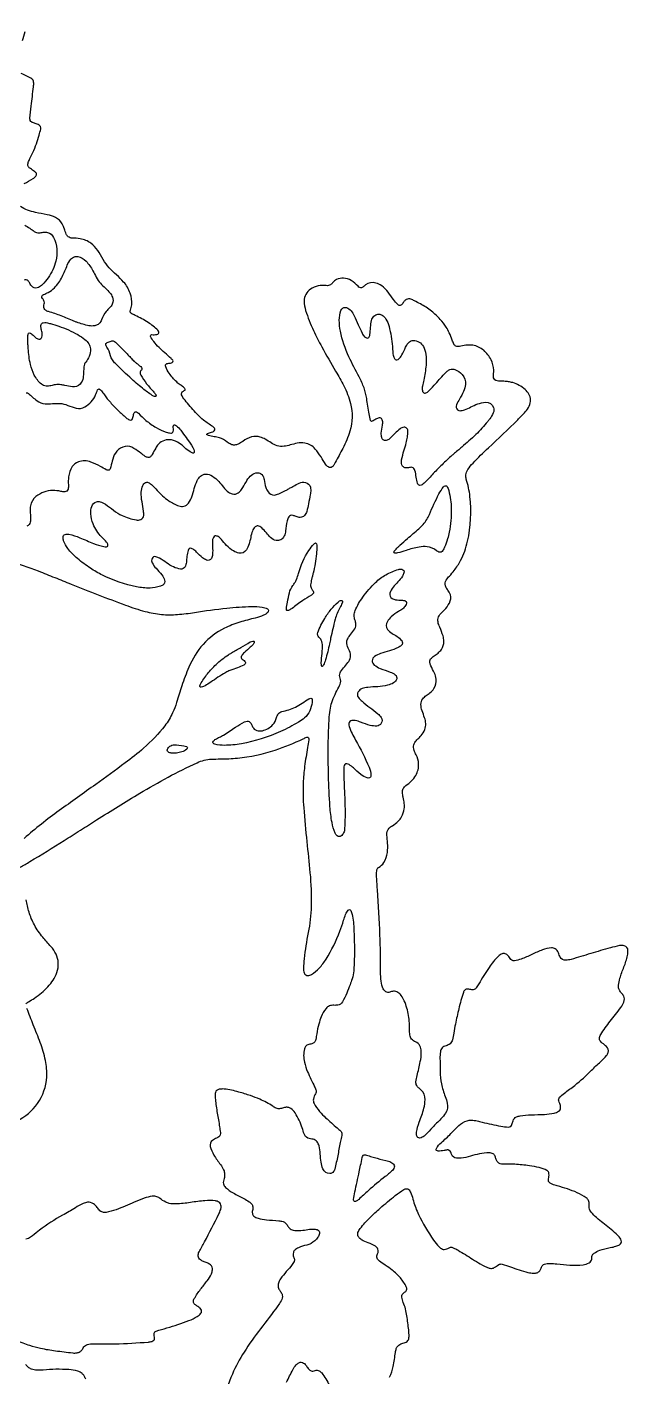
# Model space of a CAD drawing. Extents: x 5.6 to 18.4, y 2.5 to 21.5.
# Drawn here: x 13.13 to 18.42, y 9.19 to 21.09 of the extents above; entities that cross this region are included whole.
import ezdxf

# ---------------------------------------------------------------- set-up
doc = ezdxf.new("R2010")
doc.units = 0
doc.layers.add('SignTorch_HUMMINGBIRD_WELCO', color=18, linetype='CONTINUOUS')

msp = doc.modelspace()

# ---------------------------------------------------------------- linework, layer by layer
at = {"layer": 'SignTorch_HUMMINGBIRD_WELCO'}
for points in [[(13.094, 20.969, 0.000156), (13.116, 21.049, 0.13387)], [(13.107, 19.709, 0.034497), (13.187, 19.753, 0.06741), (13.212, 19.775, 0.281782), (13.216, 19.797, 0.159686), (13.2, 19.816, -0.01566), (13.163, 19.842, -0.082372), (13.146, 19.858, -0.197739), (13.141, 19.88, -0.065993), (13.151, 19.912, -0.004105), (13.184, 19.982, 0.022245), (13.217, 20.061, 0.023876), (13.241, 20.137, 0.007055), (13.254, 20.19, 0.176835), (13.252, 20.212, 0.141713), (13.24, 20.224, 0.061042), (13.205, 20.24, -0.02108), (13.178, 20.249, -0.246419), (13.16, 20.271, -0.076632), (13.159, 20.287, -0.01131), (13.17, 20.393, 0.001569), (13.191, 20.562, 0.045098), (13.192, 20.604, 0.233644), (13.176, 20.631, 0.044615), (13.133, 20.656, -0.003305), (13.083, 20.678, -0.157675)], [(16.325, 9.192, 0.060242), (16.356, 9.286, 0.019566), (16.376, 9.41, -0.050984), (16.384, 9.444, -0.194969), (16.415, 9.48, -0.07725), (16.452, 9.493, 0.196797), (16.485, 9.513, 0.156273), (16.496, 9.549, 0.031701), (16.493, 9.607, 0.003743), (16.477, 9.732, 0.06396), (16.445, 9.85, -0.055789), (16.432, 9.895, -0.227858), (16.441, 9.926, -0.080137), (16.462, 9.943, 0.252985), (16.476, 9.966, 0.127034), (16.472, 9.986, 0.062482), (16.42, 10.066, 0.058219), (16.346, 10.135, 0.017031), (16.287, 10.177, -0.018755), (16.235, 10.213, -0.154716), (16.216, 10.239, -0.196057), (16.219, 10.279, 0.197629), (16.222, 10.319, 0.180874), (16.2, 10.346, 0.042388), (16.153, 10.369, -0.008158), (16.091, 10.394, -0.083138), (16.064, 10.412, -0.130545), (16.046, 10.439, -0.164402), (16.046, 10.465, -0.085141), (16.067, 10.502, -0.028559), (16.151, 10.596, -0.016225), (16.241, 10.68, -0.011502), (16.375, 10.792, -0.030211), (16.451, 10.845, -0.115462), (16.474, 10.852, -0.271153), (16.497, 10.841, -0.064604), (16.514, 10.808, -0.018314), (16.535, 10.744, 0.044809), (16.579, 10.626, 0.036638), (16.711, 10.399, 0.051365), (16.76, 10.34, 0.074093), (16.789, 10.32, 0.147959), (16.806, 10.317, 0.114506), (16.848, 10.332, -0.199435), (16.872, 10.336, -0.06022), (16.885, 10.332, -0.017165), (16.928, 10.309, -0.012585), (17.055, 10.231, 0.012647), (17.123, 10.189, 0.043935), (17.2, 10.153, 0.131238), (17.229, 10.151, 0.101158), (17.246, 10.157, 0.002164), (17.285, 10.183, -0.226482), (17.316, 10.187, -0.008713), (17.389, 10.163, 0.019382), (17.542, 10.115, 0.060207), (17.594, 10.108, 0.081137), (17.623, 10.112, 0.167868), (17.647, 10.129, 0.059938), (17.659, 10.153, -0.081236), (17.673, 10.177, -0.160362), (17.689, 10.187, -0.063018), (17.737, 10.193, -0.02871), (17.798, 10.189, 0.013646), (17.911, 10.178, 0.046927), (18.027, 10.182, 0.097683), (18.08, 10.199, 0.098822), (18.097, 10.214, 0.132127), (18.104, 10.229, 0.039911), (18.105, 10.246, -0.098604), (18.108, 10.263, -0.147713), (18.124, 10.283, -0.066433), (18.174, 10.309, -0.044904), (18.267, 10.333, 0.028496), (18.317, 10.345, 0.062005), (18.349, 10.358, 0.341038), (18.364, 10.396, 0.095192), (18.354, 10.417, 0.043974), (18.32, 10.454, 0.023652), (18.26, 10.505, -0.018551), (18.147, 10.597, -0.02958), (18.099, 10.645, -0.158489), (18.082, 10.683, -0.038571), (18.082, 10.715, 0.115797), (18.076, 10.747, 0.140675), (18.056, 10.772, 0.048453), (17.975, 10.817, 0.04161), (17.801, 10.876, -0.036862), (17.757, 10.891, -0.07288), (17.732, 10.906, -0.223952), (17.722, 10.927, -0.077939), (17.725, 10.95, 0.158651), (17.725, 10.994, 0.19367), (17.71, 11.012, 0.05907), (17.641, 11.038, 0.028236), (17.556, 11.054, 0.018862), (17.426, 11.067, 0.020895), (17.322, 11.068, -0.086991), (17.297, 11.072, -0.150841), (17.275, 11.088, -0.080478), (17.263, 11.11, 0.008842), (17.253, 11.138, 0.167604), (17.235, 11.159, 0.137221), (17.201, 11.168, 0.054547), (17.115, 11.159, 0.014295), (17.036, 11.138, -0.041001), (16.956, 11.122, -0.04488), (16.913, 11.121, -0.281308), (16.873, 11.15, -0.001629), (16.863, 11.173, 0.145366), (16.849, 11.189, 0.031219), (16.842, 11.193, 0.07322), (16.839, 11.194, 0.101281), (16.832, 11.194, -0.015984), (16.804, 11.188, -0.042474), (16.752, 11.184, -0.162685), (16.739, 11.188, -0.284227), (16.735, 11.199, -0.116254), (16.746, 11.222, -0.056296), (16.79, 11.268, 0.029399), (16.875, 11.349, -0.011126), (16.933, 11.408, -0.117935), (17.006, 11.451, -0.080689), (17.044, 11.456, -0.060512), (17.095, 11.449, 0.010914), (17.139, 11.438, 0.002923), (17.304, 11.403, 0.048158), (17.371, 11.395, 0.155641), (17.391, 11.401, 0.194103), (17.401, 11.417, -0.034249), (17.411, 11.451, -0.099369), (17.423, 11.471, -0.104104), (17.441, 11.485, -0.069746), (17.474, 11.494, -0.025266), (17.57, 11.503, -0.003521), (17.688, 11.507, 0.047251), (17.772, 11.518, 0.079377), (17.812, 11.534, 0.248605), (17.83, 11.563, 0.128134), (17.822, 11.604, -0.038553), (17.814, 11.625, -0.267389), (17.821, 11.658, -0.045725), (17.863, 11.694, -0.006306), (17.909, 11.728, 0.015128), (17.954, 11.762, 0.031371), (18.103, 11.896, -0.018395), (18.181, 11.971, 0.040898), (18.234, 12.025, 0.097626), (18.248, 12.053, 0.283121), (18.235, 12.104, 0.035197), (18.197, 12.136, -0.045364), (18.18, 12.151, -0.232078), (18.171, 12.177, -0.104771), (18.183, 12.21, -0.025647), (18.266, 12.328, 0.000876), (18.36, 12.448, 0.075826), (18.387, 12.497, 0.102737), (18.391, 12.524, 0.112564), (18.385, 12.548, 0.046984), (18.366, 12.575, -0.048472), (18.348, 12.602, -0.15568), (18.34, 12.645, -0.038485), (18.352, 12.706, -0.028409), (18.387, 12.806, 0.044832), (18.419, 12.907, 0.05939), (18.423, 12.951, 0.332116), (18.39, 12.993, 0.119485), (18.348, 12.994, 0.012896), (18.268, 12.974, 0.009006), (18.095, 12.924, -0.006591), (17.923, 12.873, -0.048663), (17.876, 12.865, -0.293467), (17.827, 12.891, -0.061609), (17.81, 12.932, 0.200928), (17.783, 12.966, 0.151532), (17.749, 12.974, 0.064189), (17.67, 12.956, 0.031624), (17.576, 12.916, -0.031681), (17.482, 12.875, -0.052002), (17.424, 12.861, -0.144615), (17.402, 12.865, -0.171889), (17.386, 12.881, 0.121883), (17.358, 12.915, 0.078844), (17.343, 12.923, 0.175921), (17.315, 12.922, 0.102065), (17.282, 12.9, 0.046677), (17.2, 12.802, 0.023815), (17.11, 12.657, -0.025389), (17.088, 12.621, -0.167844), (17.069, 12.607, -0.106537), (17.049, 12.605, -0.009514), (17.014, 12.611, 0.24638), (16.987, 12.602, 0.114221), (16.974, 12.581, 0.018893), (16.934, 12.438, 0.009243), (16.904, 12.303, 0.016039), (16.89, 12.224, -0.030827), (16.878, 12.164, -0.141809), (16.857, 12.13, -0.139965), (16.822, 12.112, 0.158158), (16.787, 12.092, 0.160329), (16.772, 12.059, 0.030934), (16.768, 12.001, 0.002125), (16.77, 11.885, 0.044651), (16.781, 11.776, 0.047797), (16.814, 11.665, -0.042796), (16.832, 11.606, -0.197039), (16.817, 11.519, -0.050286), (16.776, 11.467, -0.008137), (16.739, 11.429, 0.013395), (16.702, 11.392, -0.005303), (16.643, 11.329, -0.073805), (16.612, 11.305, -0.114031), (16.59, 11.298, -0.350702), (16.564, 11.317, -0.113548), (16.562, 11.35, -0.039072), (16.585, 11.439, -0.010835), (16.608, 11.5, 0.034214), (16.627, 11.562, 0.051639), (16.637, 11.636, 0.217384), (16.6, 11.724, 0.024293), (16.58, 11.741, -0.113296), (16.563, 11.761, -0.148694), (16.557, 11.795, -0.029919), (16.567, 11.849, 0.009082), (16.595, 11.972, 0.043316), (16.604, 12.052, 0.093424), (16.597, 12.099, 0.171022), (16.564, 12.14, 0.032489), (16.544, 12.15, -0.080696), (16.525, 12.163, -0.153612), (16.506, 12.195, -0.049767), (16.501, 12.242, 0.001873), (16.499, 12.312, 0.036528), (16.492, 12.378, 0.058962), (16.454, 12.508, 0.053229), (16.427, 12.554, 0.089495), (16.398, 12.582, 0.183348), (16.358, 12.592, 0.051616), (16.326, 12.584, -0.214514), (16.293, 12.587, -0.15941), (16.269, 12.612, -0.076412), (16.25, 12.681, -0.033651), (16.245, 12.762, 0.009715), (16.24, 13.088, 0.011799), (16.218, 13.485, -0.004392), (16.211, 13.584, -0.030319), (16.211, 13.653, -0.10501), (16.217, 13.673, -0.152739), (16.228, 13.684, 0.133866), (16.273, 13.726, 0.10232), (16.305, 13.816, 0.061446), (16.307, 13.897, -0.00465), (16.301, 13.968, -0.206731), (16.321, 14.03, -0.08212), (16.349, 14.051, 0.067686), (16.401, 14.091, 0.072583), (16.43, 14.129, 0.084213), (16.454, 14.199, 0.073793), (16.454, 14.246, 0.025898), (16.444, 14.301, -0.042868), (16.438, 14.346, -0.14771), (16.445, 14.378, -0.103756), (16.468, 14.404, 0.032859), (16.517, 14.445, 0.070187), (16.555, 14.494, 0.147599), (16.58, 14.598, 0.106784), (16.559, 14.675, -0.03227), (16.541, 14.714, -0.072626), (16.536, 14.74, -0.156342), (16.546, 14.783, -0.073008), (16.573, 14.815, 0.032889), (16.602, 14.845, 0.087971), (16.635, 14.899, 0.10547), (16.643, 14.951, 0.070179), (16.633, 15.002, -0.00259), (16.611, 15.063, -0.072363), (16.601, 15.119, -0.172419), (16.617, 15.169, -0.086197), (16.647, 15.197, 0.021851), (16.68, 15.221, 0.077095), (16.715, 15.26, 0.18378), (16.735, 15.343, 0.079856), (16.719, 15.396, -0.003616), (16.688, 15.461, -0.048726), (16.679, 15.487, -0.237204), (16.686, 15.52, -0.081726), (16.718, 15.547, 0.038072), (16.751, 15.572, 0.067769), (16.781, 15.605, 0.151083), (16.802, 15.676, 0.068892), (16.795, 15.723, 0.038818), (16.766, 15.8, -0.063109), (16.751, 15.846, -0.149745), (16.756, 15.89, -0.10476), (16.784, 15.93, 0.024394), (16.819, 15.965, 0.09278), (16.858, 16.031, 0.219579), (16.853, 16.102, 0.041728), (16.833, 16.133, -0.101078), (16.816, 16.165, -0.221227), (16.824, 16.216, -0.036712), (16.852, 16.251, 0.020636), (16.893, 16.3, 0.048729), (16.95, 16.388, 0.061733), (17.011, 16.557, 0.084508), (17.032, 16.952, 0.046154), (17, 17.104, -0.093188), (16.996, 17.142, -0.136369), (17.013, 17.19, -0.033907), (17.059, 17.246, -0.018213), (17.195, 17.381, 0.007685), (17.452, 17.627, 0.015653), (17.519, 17.697, 0.074483), (17.553, 17.749, 0.113351), (17.565, 17.804, 0.127218), (17.551, 17.853, 0.082606), (17.517, 17.895, 0.104606), (17.408, 17.955, 0.03683), (17.372, 17.963, 0.032422), (17.331, 17.967, -0.007411), (17.283, 17.969, -0.085598), (17.261, 17.974, -0.322506), (17.239, 18.009, 0.024555), (17.241, 18.065, 0.110431), (17.218, 18.156, 0.097459), (17.153, 18.24, 0.14409), (17.056, 18.284, 0.070318), (16.996, 18.284, 0.022342), (16.939, 18.274, -0.172738), (16.908, 18.277, -0.161705), (16.891, 18.294, -0.030305), (16.876, 18.33, 0.013458), (16.85, 18.394, 0.038973), (16.823, 18.445, 0.045186), (16.771, 18.513, 0.036911), (16.694, 18.586, 0.034844), (16.646, 18.62, 0.017511), (16.544, 18.676, 0.034428), (16.512, 18.69, 0.201795), (16.472, 18.687, 0.118211), (16.454, 18.672, -0.005034), (16.436, 18.648, -0.087341), (16.424, 18.637, -0.230117), (16.41, 18.635, -0.116891), (16.396, 18.644, -0.034458), (16.36, 18.687, 0.004928), (16.312, 18.752, 0.074235), (16.255, 18.808, 0.090135), (16.203, 18.833, 0.234196), (16.114, 18.816, 0.002614), (16.09, 18.797, -0.256575), (16.064, 18.793, -0.127284), (16.048, 18.804, 0.077293), (15.986, 18.855, 0.117477), (15.92, 18.876, 0.130406), (15.858, 18.864, 0.127306), (15.823, 18.835, -0.104544), (15.805, 18.818, -0.167086), (15.767, 18.81, 0.079946), (15.696, 18.808, 0.102524), (15.628, 18.779, 0.246784), (15.573, 18.674, 0.076348), (15.586, 18.591, 0.033555), (15.655, 18.414, 0.017573), (15.728, 18.27, 0.003901), (15.85, 18.056, -0.009236), (15.921, 17.928, -0.059571), (15.981, 17.772, -0.137441), (15.975, 17.528, -0.045615), (15.912, 17.375, -0.003207), (15.847, 17.252, -0.016857), (15.834, 17.229, -0.095296), (15.818, 17.212, -0.3163), (15.786, 17.212, -0.09796), (15.762, 17.236, -0.006303), (15.721, 17.3, 0.034763), (15.67, 17.37, 0.178789), (15.578, 17.423, 0.094172), (15.511, 17.421, 0.011153), (15.45, 17.406, -0.01634), (15.396, 17.394, -0.124777), (15.335, 17.398, -0.078539), (15.282, 17.424, 0.023815), (15.231, 17.456, 0.055599), (15.187, 17.476, 0.143151), (15.11, 17.477, 0.103839), (15.032, 17.437, -0.062661), (14.992, 17.413, -0.098545), (14.959, 17.405, -0.114673), (14.93, 17.41, -0.067199), (14.895, 17.432, 0.089676), (14.829, 17.469, 0.060563), (14.78, 17.479, -0.058202), (14.731, 17.489, -0.074142), (14.719, 17.495, -0.440572), (14.718, 17.503, -0.139455), (14.73, 17.511, -0.001754), (14.768, 17.523, 0.083344), (14.782, 17.53, 0.367941), (14.786, 17.549, 0.135435), (14.769, 17.568, -0.024431), (14.688, 17.624, -0.046347), (14.628, 17.679, -0.007225), (14.534, 17.787, -0.04676), (14.498, 17.839, -0.148004), (14.493, 17.859, -0.310631), (14.511, 17.881, 0.13679), (14.524, 17.89, 0.328219), (14.525, 17.897, 0.09053), (14.51, 17.915, 0.014343), (14.48, 17.937, -0.033736), (14.451, 17.961, -0.057361), (14.385, 18.038, -0.052747), (14.355, 18.095, -0.118584), (14.353, 18.111, -0.205132), (14.357, 18.119, -0.157812), (14.373, 18.125, 0.06294), (14.404, 18.13, 0.186157), (14.417, 18.14, 0.260134), (14.417, 18.152, 0.100294), (14.412, 18.158, -0.017088), (14.401, 18.168, 0.014822), (14.346, 18.218, -0.046406), (14.249, 18.317, -0.059956), (14.221, 18.361, -0.270858), (14.222, 18.373, -0.2735), (14.232, 18.378, 0.082404), (14.275, 18.38, 0.135914), (14.291, 18.389, 0.241391), (14.295, 18.399, 0.17091), (14.285, 18.418, 0.048735), (14.2, 18.485, 0.029408), (14.084, 18.548, -0.013652), (14.055, 18.563, -0.087371), (14.043, 18.573, -0.197457), (14.04, 18.58, -0.09113), (14.043, 18.593, 0.087738), (14.056, 18.642, 0.104741), (14.042, 18.743, 0.092983), (13.984, 18.842, 0.03671), (13.921, 18.904, -0.031713), (13.858, 18.966, -0.059448), (13.804, 19.041, 0.026747), (13.756, 19.12, 0.078611), (13.696, 19.183, 0.1261), (13.601, 19.223, 0.035584), (13.531, 19.229, -0.171868), (13.496, 19.241, -0.124672), (13.478, 19.265, -0.025323), (13.463, 19.309, 0.05924), (13.443, 19.355, 0.144061), (13.385, 19.41, 0.075354), (13.312, 19.435, -0.00557), (13.207, 19.455, -0.086155), (13.075, 19.507, 0.054402)], [(13.113, 19.344, -0.025032), (13.158, 19.316, 0.004935), (13.197, 19.288, 0.160112), (13.24, 19.276, 0.027091), (13.277, 19.28, -0.096019), (13.314, 19.278, -0.225818), (13.367, 19.235, -0.174987), (13.388, 19.027, -0.050545), (13.36, 18.95, -0.084295), (13.268, 18.818, -0.069284), (13.235, 18.794, -0.301514), (13.184, 18.798, -0.123484), (13.157, 18.832, 0.095879), (13.143, 18.852, 0.29727), (13.109, 18.858, 0.079306)], [(13.126, 17.866, -0.174295), (13.147, 17.859, -0.013695), (13.181, 17.828, 0.039968), (13.222, 17.796, 0.121822), (13.293, 17.769, 0.059015), (13.357, 17.77, -0.04719), (13.42, 17.772, -0.084467), (13.494, 17.755, 0.037437), (13.566, 17.731, 0.193002), (13.643, 17.741, 0.170357), (13.737, 17.848, -0.00064), (13.754, 17.891, -0.203882), (13.762, 17.899, -0.241293), (13.771, 17.898, -0.085599), (13.788, 17.883, -0.010284), (13.815, 17.847, 0.024767), (13.867, 17.782, 0.018809), (13.935, 17.71, 0.019455), (14.006, 17.646, 0.051479), (14.036, 17.626, 0.341315), (14.057, 17.629, 0.12363), (14.063, 17.64, -0.000216), (14.072, 17.674, -0.05638), (14.078, 17.69, -0.370255), (14.096, 17.697, -0.12271), (14.115, 17.685, 0.028274), (14.18, 17.623, 0.044036), (14.27, 17.559, 0.049554), (14.359, 17.519, 0.060819), (14.399, 17.511, 0.342876), (14.42, 17.524, 0.129691), (14.422, 17.547, -0.053806), (14.42, 17.57, -0.175516), (14.425, 17.582, -0.266131), (14.433, 17.584, -0.139589), (14.449, 17.576, -0.043555), (14.486, 17.535, -0.002848), (14.51, 17.502, 0.005328), (14.556, 17.441, -0.05233), (14.603, 17.365, -0.148131), (14.606, 17.344, -0.451928), (14.593, 17.335, -0.065393), (14.57, 17.345, -0.059537), (14.521, 17.383, 0.042393), (14.473, 17.422, 0.104196), (14.404, 17.45, 0.255084), (14.29, 17.413, 0.068737), (14.266, 17.378, -0.007011), (14.235, 17.322, -0.079213), (14.219, 17.302, -0.229454), (14.199, 17.296, -0.110845), (14.174, 17.305, -0.015179), (14.135, 17.334, 0.022065), (14.075, 17.376, 0.184317), (13.998, 17.393, 0.183023), (13.923, 17.35, 0.104138), (13.888, 17.282, 0.025378), (13.872, 17.212, -0.084481), (13.866, 17.195, -0.138132), (13.856, 17.185, -0.16721), (13.845, 17.183, -0.086946), (13.831, 17.188, -0.000894), (13.779, 17.216, 0.033012), (13.696, 17.255, 0.17746), (13.586, 17.257, 0.16532), (13.532, 17.215, 0.11626), (13.499, 17.124, 0.055513), (13.498, 17.054, -0.0936), (13.495, 17.016, -0.151817), (13.484, 16.999, -0.165261), (13.467, 16.993, -0.070734), (13.43, 16.997, 0.062974), (13.36, 17.005, 0.17151), (13.212, 16.951, 0.171939), (13.164, 16.87, 0.067815), (13.161, 16.824, -0.00578), (13.165, 16.758, -0.06511), (13.162, 16.725, -0.257559), (13.133, 16.691, -0.09074)], [(12.964, 16.387, -0.024266), (13.233, 16.296, -0.003355), (13.377, 16.238, 0.000683), (13.521, 16.18, 0.00786), (14, 15.995, 0.022211), (14.173, 15.939, 0.042157), (14.318, 15.913, 0.044541), (14.457, 15.912, 0.018868), (14.609, 15.93, -0.012725), (14.891, 15.968, -0.019613), (15.11, 15.982, -0.045771), (15.203, 15.976, -0.072162), (15.25, 15.962, -0.264085), (15.258, 15.95, -0.21803), (15.252, 15.931, -0.095705), (15.215, 15.905, -0.048936), (15.143, 15.881, 0.015342), (15.006, 15.844, 0.041193), (14.871, 15.791, 0.098292), (14.684, 15.649, 0.080565), (14.558, 15.448, 0.021731), (14.496, 15.284, 0.00394), (14.45, 15.137, -0.032672), (14.415, 15.045, -0.058353), (14.346, 14.932, -0.046679), (14.16, 14.734, -0.020924), (13.998, 14.604, -0.004567), (13.739, 14.415, 0.001635), (13.417, 14.184, 0.022023), (13.108, 13.939, 0.01032)], [(13.073, 13.685, 0.010886), (13.159, 13.735, 0.004594), (13.46, 13.92, 0.002622), (13.603, 14.011, -0.001546), (13.746, 14.102, -0.006055), (14.126, 14.337, -0.026575), (14.631, 14.606, -0.048267), (14.693, 14.628, -0.050521), (14.755, 14.637, -0.006838), (14.836, 14.639, 0.021779), (14.985, 14.647, 0.053083), (15.317, 14.717, 0.036052), (15.564, 14.817, -0.029305), (15.596, 14.83, -0.352368), (15.612, 14.825, -0.185193), (15.615, 14.808, -0.00036), (15.603, 14.739, 0.010198), (15.577, 14.574, 0.025947), (15.564, 14.427, 0.027651), (15.569, 14.209, 0.007653), (15.596, 13.911, -0.003338), (15.624, 13.637, -0.029035), (15.634, 13.342, -0.04417), (15.608, 13.109, 0.02469), (15.573, 12.877, 0.010567), (15.567, 12.795, 0.102444), (15.573, 12.754, 0.150559), (15.587, 12.736, 0.172612), (15.606, 12.73, 0.121991), (15.638, 12.74, 0.071695), (15.705, 12.795, 0.045705), (15.766, 12.876, 0.045702), (15.888, 13.121, 0.02436), (15.92, 13.217, -0.027847), (15.938, 13.269, -0.066535), (15.96, 13.307, -0.257581), (15.971, 13.312, -0.281935), (15.984, 13.303, -0.058223), (16.002, 13.235, -0.024479), (16.009, 13.167, -0.008888), (16.015, 12.977, -0.022174), (16.009, 12.773, -0.061962), (15.995, 12.701, -0.010229), (15.977, 12.649, -0.007105), (15.948, 12.576, -0.032147), (15.91, 12.498, -0.223535), (15.87, 12.47, -0.055814), (15.833, 12.468, 0.095153), (15.797, 12.463, 0.147674), (15.765, 12.44, 0.068826), (15.723, 12.368, 0.030534), (15.702, 12.303, 0.02369), (15.683, 12.217, -0.0045), (15.675, 12.168, -0.248447), (15.647, 12.133, -0.070239), (15.614, 12.123, 0.227294), (15.584, 12.104, 0.06896), (15.576, 12.084, 0.067936), (15.568, 12.025, 0.059633), (15.575, 11.967, 0.039455), (15.603, 11.883, 0.017333), (15.665, 11.75, -0.050941), (15.678, 11.716, -0.230738), (15.673, 11.689, 0.127563), (15.654, 11.642, 0.150579), (15.66, 11.604, 0.065871), (15.709, 11.532, 0.022827), (15.762, 11.478, 0.012597), (15.864, 11.387, 0.001954), (15.893, 11.363, -0.230789), (15.905, 11.335, -0.050365), (15.902, 11.308, 0.007366), (15.891, 11.259, 0.002694), (15.868, 11.142, -0.012637), (15.842, 11.025, -0.145902), (15.825, 10.996, -0.185846), (15.799, 10.985, -0.311732), (15.738, 11.026, -0.058665), (15.722, 11.086, -0.022749), (15.715, 11.158, 0.053744), (15.704, 11.229, 0.09215), (15.686, 11.266, 0.192239), (15.651, 11.288, 0.025532), (15.628, 11.291, -0.101937), (15.605, 11.298, -0.19284), (15.572, 11.335, -0.005848), (15.556, 11.387, 0.06329), (15.494, 11.52, 0.109568), (15.456, 11.559, 0.109652), (15.43, 11.569, 0.104069), (15.401, 11.567, -0.019493), (15.365, 11.558, -0.147367), (15.325, 11.562, -0.056549), (15.296, 11.578, 0.054633), (15.184, 11.64, 0.01722), (15.1, 11.672, 0.014119), (14.997, 11.704, 0.037162), (14.869, 11.73, 0.073962), (14.826, 11.728, 0.124231), (14.803, 11.718, 0.15329), (14.792, 11.701, 0.071791), (14.789, 11.683, 0.029266), (14.791, 11.639, 0.01641), (14.808, 11.518, -0.005563), (14.828, 11.398, 0.005093), (14.836, 11.348, -0.268798), (14.822, 11.309, -0.084639), (14.802, 11.298, 0.068323), (14.765, 11.278, 0.30991), (14.746, 11.225, 0.071545), (14.778, 11.149, 0.028965), (14.836, 11.065, -0.06128), (14.864, 11.018, -0.091396), (14.872, 10.981, -0.083655), (14.868, 10.941, 0.010764), (14.862, 10.919, 0.130728), (14.862, 10.896, 0.13445), (14.881, 10.864, 0.058231), (14.948, 10.815, 0.017596), (15.041, 10.765, -0.040748), (15.09, 10.736, -0.064268), (15.11, 10.718, -0.147954), (15.12, 10.693, -0.094187), (15.118, 10.66, 0.145566), (15.119, 10.627, 0.158572), (15.131, 10.609, 0.084827), (15.167, 10.592, 0.054353), (15.242, 10.578, -0.004457), (15.349, 10.569, -0.039909), (15.387, 10.563, -0.107369), (15.4, 10.556, -0.073827), (15.422, 10.533, 0.027492), (15.441, 10.507, 0.17197), (15.477, 10.486, 0.054513), (15.529, 10.483, 0.040261), (15.59, 10.49, -0.045581), (15.651, 10.496, -0.070862), (15.686, 10.492, -0.408164), (15.707, 10.456, -0.090615), (15.693, 10.425, -0.101503), (15.633, 10.368, -0.096125), (15.595, 10.354, 0.059049), (15.523, 10.332, 0.085199), (15.49, 10.311, 0.140639), (15.478, 10.29, 0.067462), (15.475, 10.268, 0.094698), (15.478, 10.253, 0.012206), (15.486, 10.236, -0.138324), (15.488, 10.224, -0.119356), (15.479, 10.201, -0.033711), (15.429, 10.136, 0.008629), (15.377, 10.076, 0.05734), (15.353, 10.038, 0.110466), (15.344, 10.001, 0.127228), (15.351, 9.968, 0.037073), (15.367, 9.942, -0.104517), (15.38, 9.915, -0.199359), (15.37, 9.864, -0.012127), (15.341, 9.82, -0.011947), (15.189, 9.618, 0.026564), (15.044, 9.413, 0.037598), (14.941, 9.219, 0.056516), (14.861, 8.956, 0.009453)], [(13.127, 12.481, -0.134484), (13.135, 12.491, -0.03855), (13.148, 12.5, 0.020283), (13.199, 12.532, 0.048748), (13.317, 12.631, 0.109592), (13.396, 12.757, 0.096757), (13.409, 12.842, 0.104454), (13.389, 12.92, 0.066009), (13.344, 12.986, -0.00431), (13.273, 13.068, -0.051182), (13.198, 13.177, -0.05503), (13.151, 13.29, -0.027215), (13.126, 13.398, 0.057102)], [(11.284, 9.994, -0.000005), (11.396, 9.831, -0.028449)], [(13.045, 11.451, 0.135051), (13.226, 11.602, 0.140024), (13.307, 11.837, 0.064119), (13.296, 11.983, 0.041582), (13.25, 12.14, 0.002806), (13.189, 12.295, -0.007605), (13.133, 12.441, -0.043088)], [(13.036, 9.517, 0.022951), (13.156, 9.472, 0.026637), (13.253, 9.446, 0.020145), (13.384, 9.424, 0.001197), (13.536, 9.405, 0.074449), (13.574, 9.406, 0.097889), (13.6, 9.416, 0.103673), (13.62, 9.435, 0.030435), (13.628, 9.45, -0.090621), (13.639, 9.464, -0.149851), (13.677, 9.482, -0.037719), (13.737, 9.486, -0.006456), (13.771, 9.485, 0.015894), (13.909, 9.485, 0.012293), (14.202, 9.501, 0.056001), (14.233, 9.507, 0.132648), (14.25, 9.518, 0.167975), (14.256, 9.532, 0.095021), (14.253, 9.556, -0.146389), (14.253, 9.579, -0.257404), (14.271, 9.597, -0.000166), (14.365, 9.625, 0.018992), (14.558, 9.69, 0.047297), (14.632, 9.726, 0.073135), (14.664, 9.754, 0.31283), (14.668, 9.783, 0.081917), (14.657, 9.798, 0.047706), (14.631, 9.818, -0.016732), (14.61, 9.833, -0.241472), (14.598, 9.856, -0.126786), (14.606, 9.884, -0.036356), (14.661, 9.966, -0.003181), (14.719, 10.04, 0.067332), (14.756, 10.102, 0.072224), (14.765, 10.136, 0.254423), (14.748, 10.181, 0.085653), (14.718, 10.198, -0.017249), (14.686, 10.21, -0.044599), (14.659, 10.226, -0.234705), (14.64, 10.259, -0.135236), (14.648, 10.295, -0.000644), (14.696, 10.384, 0.006453), (14.822, 10.63, 0.042018), (14.838, 10.669, 0.073372), (14.842, 10.698, 0.253644), (14.823, 10.733, 0.119765), (14.791, 10.745, 0.044953), (14.7, 10.746, 0.02105), (14.572, 10.73, -0.033645), (14.445, 10.718, -0.047232), (14.386, 10.722, -0.085213), (14.355, 10.733, -0.035344), (14.3, 10.768, 0.096381), (14.268, 10.784, 0.102903), (14.235, 10.786, 0.047412), (14.165, 10.768, 0.022198), (14.078, 10.733, -0.021742), (13.917, 10.667, -0.036951), (13.83, 10.643, -0.109537), (13.8, 10.644, -0.186838), (13.769, 10.665, 0.037792), (13.746, 10.695, 0.059687), (13.719, 10.718, 0.172173), (13.666, 10.732, 0.0807), (13.629, 10.722, 0.038566), (13.559, 10.684, -0.017395), (13.447, 10.618, 0.038949), (13.244, 10.487, 0.011667), (13.182, 10.437, -0.063318), (13.146, 10.413, -0.070737), (13.124, 10.407, -0.100302)], [(13.65, 9.178, -0.026809), (13.636, 9.202, 0.093343), (13.618, 9.224, 0.104545), (13.58, 9.244, 0.054832), (13.501, 9.258, 0.038751), (13.276, 9.254, -0.033084), (13.219, 9.253, -0.077103), (13.173, 9.262, -0.105818), (13.144, 9.28, -0.017773), (13.122, 9.303, 0.066245)], [(15.417, 9.146, -0.002471), (15.473, 9.257, -0.06622), (15.502, 9.299, -0.079097), (15.526, 9.318, -0.300551), (15.568, 9.316, -0.09367), (15.592, 9.29, 0.063699), (15.613, 9.262, 0.083367), (15.634, 9.248, 0.12563), (15.65, 9.245, 0.077324), (15.669, 9.249, -0.22558), (15.705, 9.247, -0.099699), (15.727, 9.228, -0.049588), (15.795, 9.119, -0.05233)]]:
    msp.add_lwpolyline(points, format="xyb", dxfattribs=at)
for points in [[(13.434, 18.543, 0.036398), (13.323, 18.581, -0.096883), (13.297, 18.594, -0.128684), (13.284, 18.609, -0.130954), (13.281, 18.629, -0.038464), (13.285, 18.649, 0.129853), (13.285, 18.669, 0.114056), (13.269, 18.698, -0.247173), (13.265, 18.715, -0.240128), (13.28, 18.732, 0.024787), (13.319, 18.75, 0.082586), (13.374, 18.79, 0.077406), (13.444, 18.889, 0.022894), (13.488, 18.991, -0.084718), (13.519, 19.042, -0.121925), (13.55, 19.064, -0.14634), (13.581, 19.067, -0.161728), (13.653, 19.026, -0.052753), (13.713, 18.941, -0.015936), (13.743, 18.884, 0.072708), (13.78, 18.831, 0.025672), (13.823, 18.789, -0.043553), (13.864, 18.745, -0.070155), (13.885, 18.709, -0.20998), (13.884, 18.648, -0.088395), (13.859, 18.614, 0.023332), (13.831, 18.583, 0.09204), (13.79, 18.509, -0.059341), (13.781, 18.49, -0.106286), (13.759, 18.468, -0.105276), (13.73, 18.456, -0.087878), (13.678, 18.457, -0.040827), (13.572, 18.487, -0.009868), (13.547, 18.496, -0.002138)], [(16.876, 17.315, 0.014491), (16.786, 17.232, 0.014295), (16.699, 17.142, -0.012766), (16.63, 17.07, -0.056218), (16.612, 17.056, -0.122212), (16.591, 17.049, -0.204661), (16.579, 17.054, -0.137857), (16.57, 17.068, -0.040838), (16.559, 17.122, 0.035084), (16.548, 17.18, 0.10498), (16.539, 17.198, 0.300503), (16.507, 17.208, -0.066312), (16.474, 17.204, -0.149211), (16.446, 17.212, -0.178992), (16.432, 17.231, -0.126675), (16.43, 17.276, -0.017942), (16.451, 17.355, 0.00779), (16.471, 17.426, 0.033773), (16.481, 17.474, 0.015154), (16.486, 17.526, 0.445893), (16.452, 17.562, 0.161314), (16.417, 17.548, 0.030563), (16.371, 17.507, -0.014837), (16.323, 17.461, -0.135543), (16.294, 17.445, -0.408863), (16.255, 17.471, -0.0746), (16.252, 17.51, -0.035056), (16.262, 17.58, 0.100257), (16.263, 17.619, 0.098879), (16.257, 17.634, 0.302715), (16.234, 17.644, 0.055896), (16.217, 17.639, 0.03077), (16.189, 17.625, -0.013512), (16.171, 17.615, -0.310398), (16.162, 17.616, -0.146503), (16.157, 17.623, -0.023043), (16.145, 17.679, -0.004371), (16.123, 17.816, 0.047802), (16.1, 17.908, 0.039622), (16.056, 18.006, -0.015905), (15.967, 18.183, -0.058014), (15.892, 18.409, -0.050418), (15.882, 18.505, -0.08784), (15.897, 18.592, -0.175703), (15.916, 18.614, -0.227077), (15.945, 18.617, -0.126876), (15.986, 18.588, -0.062998), (16.013, 18.545, -0.01062), (16.049, 18.466, 0.008981), (16.082, 18.392, 0.083445), (16.105, 18.359, 0.16704), (16.127, 18.348, 0.271551), (16.142, 18.354, 0.137705), (16.151, 18.378, 0.003454), (16.157, 18.442, -0.034622), (16.166, 18.504, -0.139158), (16.187, 18.541, -0.349416), (16.258, 18.55, -0.122661), (16.292, 18.516, -0.069942), (16.32, 18.45, -0.044222), (16.349, 18.275, -0.005769), (16.353, 18.219, 0.078099), (16.361, 18.179, 0.124822), (16.375, 18.16, 0.208747), (16.389, 18.156, 0.165442), (16.407, 18.165, 0.079153), (16.433, 18.199, 0.021403), (16.466, 18.268, -0.078135), (16.487, 18.303, -0.119684), (16.516, 18.323, -0.13549), (16.546, 18.327, -0.267739), (16.629, 18.26, -0.072417), (16.646, 18.184, -0.045681), (16.646, 18.109, -0.025525), (16.625, 17.977, -0.007904), (16.614, 17.925, 0.113835), (16.613, 17.885, 0.116547), (16.62, 17.871, 0.3118), (16.644, 17.864, 0.108221), (16.658, 17.872, 0.02042), (16.717, 17.932, 0.003139), (16.807, 18.033, -0.039457), (16.831, 18.056, -0.074227), (16.855, 18.071, -0.191104), (16.9, 18.071, -0.12348), (16.963, 18.027, -0.199648), (16.992, 17.94, -0.090038), (16.976, 17.878, -0.032167), (16.94, 17.811, 0.048124), (16.915, 17.761, 0.117792), (16.912, 17.737, 0.396374), (16.946, 17.708, 0.076371), (16.983, 17.715, 0.033088), (17.041, 17.741, -0.028315), (17.1, 17.767, -0.066451), (17.168, 17.783, -0.349802), (17.239, 17.737, -0.185877), (17.237, 17.688, -0.058511), (17.206, 17.635, -0.013598), (17.188, 17.612, -0.005401), (17.138, 17.555, -0.023789), (17.083, 17.497, -0.011541), (16.961, 17.388, 0.000245), (16.887, 17.325, 0.001603)], [(13.14, 18.329, -0.02012), (13.14, 18.37, -0.177213), (13.148, 18.39, -0.330121), (13.163, 18.392, -0.079389), (13.18, 18.38, -0.005651), (13.209, 18.353, 0.165627), (13.237, 18.339, 0.369769), (13.264, 18.357, 0.116948), (13.266, 18.397, 0.012276), (13.257, 18.438, -0.141141), (13.258, 18.467, -0.262521), (13.276, 18.483, -0.098011), (13.303, 18.484, -0.024686), (13.341, 18.475, -0.012698), (13.413, 18.453, -0.048301), (13.58, 18.378, -0.040435), (13.643, 18.336, -0.093715), (13.677, 18.297, -0.105416), (13.691, 18.253, -0.124675), (13.68, 18.186, -0.073946), (13.65, 18.136, 0.158403), (13.634, 18.095, 0.008173), (13.631, 18.048, -0.030722), (13.627, 17.999, -0.148447), (13.6, 17.943, -0.241101), (13.533, 17.918, -0.026333), (13.467, 17.93, 0.015059), (13.43, 17.937, 0.084753), (13.384, 17.937, 0.024164), (13.344, 17.928, -0.101857), (13.302, 17.925, -0.140816), (13.26, 17.943, -0.101633), (13.197, 18.022, -0.06169), (13.164, 18.114, -0.041874), (13.144, 18.256, 0.002435), (13.142, 18.292, -0.005879)], [(14.045, 18.176, 0.010915), (14.075, 18.145, 0.018175), (14.095, 18.128, -0.002849), (14.134, 18.096, -0.140881), (14.144, 18.08, -0.33054), (14.14, 18.066, 0.252272), (14.128, 18.043, 0.130095), (14.134, 18.022, 0.029582), (14.186, 17.946, 0.021054), (14.251, 17.87, -0.046998), (14.266, 17.85, -0.073925), (14.27, 17.841, -0.46574), (14.263, 17.832, -0.157617), (14.247, 17.836, -0.036407), (14.163, 17.895, -0.013616), (14.056, 17.986, -0.0096), (13.911, 18.123, -0.046551), (13.885, 18.155, -0.103876), (13.869, 18.192, 0.102876), (13.836, 18.269, -0.059278), (13.827, 18.288, -0.117879), (13.826, 18.295, -0.171247), (13.828, 18.299, -0.087264), (13.84, 18.308, -0.034183), (13.875, 18.321, -0.05248), (13.887, 18.324, -0.114138), (13.892, 18.323, -0.092652), (13.912, 18.311, -0.021369), (13.983, 18.242, -0.003913), (14.014, 18.209, 0.006219)], [(15.479, 17.043, -0.01039), (15.529, 17.069, -0.165377), (15.584, 17.076, -0.295608), (15.628, 17.033, -0.083662), (15.63, 16.988, -0.027466), (15.627, 16.968, 0.012215), (15.611, 16.887, -0.024603), (15.596, 16.821, -0.117329), (15.575, 16.784, -0.207203), (15.538, 16.767, -0.105113), (15.501, 16.775, 0.004758), (15.477, 16.785, 0.189941), (15.454, 16.785, 0.158085), (15.438, 16.772, 0.082226), (15.422, 16.736, 0.053585), (15.409, 16.649, -0.099567), (15.398, 16.604, -0.161435), (15.367, 16.57, -0.173647), (15.325, 16.564, -0.159836), (15.277, 16.59, -0.011765), (15.241, 16.631, 0.0278), (15.199, 16.676, 0.152857), (15.166, 16.692, 0.227143), (15.142, 16.685, 0.121173), (15.117, 16.647, 0.041931), (15.102, 16.591, -0.030098), (15.088, 16.534, -0.061291), (15.064, 16.481, -0.313789), (14.999, 16.453, -0.092701), (14.951, 16.472, -0.061255), (14.89, 16.521, -0.021394), (14.844, 16.574, 0.086101), (14.816, 16.598, 0.174664), (14.79, 16.604, 0.235155), (14.774, 16.592, 0.122385), (14.766, 16.565, 0.014401), (14.767, 16.509, -0.019189), (14.767, 16.441, -0.133989), (14.756, 16.405, -0.371288), (14.712, 16.391, -0.066741), (14.679, 16.412, -0.03421), (14.625, 16.462, 0.056122), (14.595, 16.488, 0.068881), (14.581, 16.495, 0.275022), (14.56, 16.491, 0.134302), (14.551, 16.476, 0.044798), (14.541, 16.426, 0.006168), (14.536, 16.372, -0.097391), (14.525, 16.333, -0.320879), (14.485, 16.312, -0.076853), (14.424, 16.331, -0.04478), (14.361, 16.368, 0.031913), (14.299, 16.408, 0.052284), (14.268, 16.421, 0.375743), (14.234, 16.405, 0.236086), (14.235, 16.367, 0.05054), (14.269, 16.319, 0.01207), (14.32, 16.261, -0.136857), (14.344, 16.214, -0.118246), (14.344, 16.191, -0.152643), (14.334, 16.175, -0.095709), (14.308, 16.161, -0.073507), (14.216, 16.145, -0.059424), (14.097, 16.156, -0.060904), (13.798, 16.259, -0.033159), (13.691, 16.32, -0.028985), (13.578, 16.405, -0.051312), (13.492, 16.495, -0.08547), (13.456, 16.561, -0.066447), (13.451, 16.589, -0.338144), (13.47, 16.618, -0.136331), (13.503, 16.619, -0.04466), (13.599, 16.589, -0.006465), (13.659, 16.563, 0.015355), (13.72, 16.538, 0.027755), (13.809, 16.51, 0.103787), (13.834, 16.509, 0.195226), (13.844, 16.514, 0.217539), (13.846, 16.524, 0.129045), (13.834, 16.548, 0.005569), (13.79, 16.595, -0.093067), (13.716, 16.71, -0.078573), (13.696, 16.799, -0.093762), (13.703, 16.865, -0.257249), (13.745, 16.905, -0.134842), (13.776, 16.905, -0.075826), (13.824, 16.883, -0.024278), (13.896, 16.831, 0.05956), (13.971, 16.784, 0.064257), (14.094, 16.745, 0.140073), (14.134, 16.749, 0.28957), (14.161, 16.785, 0.048246), (14.159, 16.824, 0.021292), (14.146, 16.906, -0.063655), (14.139, 16.989, -0.093244), (14.152, 17.048, -0.161973), (14.176, 17.074, -0.240391), (14.201, 17.075, -0.076674), (14.228, 17.058, -0.030249), (14.279, 17.005, 0.064781), (14.381, 16.915, 0.063084), (14.47, 16.869, 0.144772), (14.514, 16.866, 0.188437), (14.555, 16.894, 0.059868), (14.584, 16.95, 0.026619), (14.606, 17.022, -0.049652), (14.632, 17.093, -0.092051), (14.66, 17.13, -0.18215), (14.705, 17.149, -0.157136), (14.767, 17.131, -0.063924), (14.821, 17.084, -0.017182), (14.862, 17.035, 0.076461), (14.908, 16.99, 0.083007), (14.94, 16.975, 0.224374), (14.993, 16.984, 0.09992), (15.022, 17.014, 0.014613), (15.061, 17.079, -0.058089), (15.098, 17.131, -0.147257), (15.147, 17.159, -0.147965), (15.182, 17.158, -0.160997), (15.207, 17.138, -0.118761), (15.22, 17.102, 0.050014), (15.236, 17.032, 0.069743), (15.255, 16.992, 0.264178), (15.309, 16.965, 0.096089), (15.349, 16.976, 0.011513), (15.422, 17.012, 0.005959), (15.451, 17.028, -0.003444)], [(16.483, 16.582, -0.001641), (16.582, 16.668, 0.068894), (16.652, 16.749, 0.048247), (16.675, 16.793, -0.022796), (16.759, 16.974, -0.041465), (16.798, 17.036, -0.166367), (16.814, 17.047, -0.364046), (16.832, 17.039, -0.042263), (16.845, 17.004, -0.064757), (16.868, 16.842, -0.051765), (16.85, 16.638, -0.026786), (16.835, 16.578, -0.021341), (16.809, 16.505, -0.042545), (16.793, 16.475, -0.34442), (16.759, 16.462, -0.094827), (16.738, 16.473, 0.148608), (16.654, 16.509, 0.06769), (16.584, 16.506, 0.039565), (16.47, 16.477, -0.015826), (16.395, 16.454, -0.068521), (16.377, 16.452, -0.118215), (16.366, 16.454, -0.249293), (16.363, 16.459, -0.19163), (16.366, 16.469, -0.038246), (16.398, 16.505, -0.010537), (16.415, 16.522, -0.002767)], [(15.638, 16.222, 0.030293), (15.63, 16.172, 0.16253), (15.637, 16.141, 0.02846), (15.653, 16.118, -0.295911), (15.654, 16.099, -0.145036), (15.638, 16.083, 0.023516), (15.56, 16.035, 0.017064), (15.466, 15.966, -0.051595), (15.441, 15.951, -0.075223), (15.427, 15.946, -0.328784), (15.418, 15.951, -0.145582), (15.416, 15.961, -0.02243), (15.426, 16.022, -0.000794), (15.443, 16.102, -0.109437), (15.473, 16.167, 0.019305), (15.492, 16.194, 0.048622), (15.506, 16.221, 0.0316), (15.523, 16.274, -0.086228), (15.615, 16.477, -0.026233), (15.658, 16.533, -0.127774), (15.67, 16.542, -0.454321), (15.681, 16.536, -0.049675), (15.684, 16.512, -0.032807), (15.681, 16.447, -0.033879), (15.652, 16.276, -0.005827), (15.645, 16.249, 0.009994)], [(15.932, 14.224, -0.019037), (15.929, 14.028, -0.091187), (15.92, 13.987, -0.137645), (15.897, 13.96, -0.324745), (15.864, 13.961, -0.13955), (15.845, 13.986, -0.044602), (15.818, 14.08, -0.031496), (15.8, 14.219, -0.019126), (15.785, 14.765, -0.011311), (15.794, 15.009, -0.03493), (15.804, 15.088, -0.037273), (15.822, 15.154, -0.032488), (15.853, 15.226, -0.005185), (15.885, 15.285, 0.171943), (15.893, 15.338, 0.025929), (15.887, 15.362, -0.120278), (15.886, 15.386, -0.09293), (15.894, 15.407, -0.035453), (15.93, 15.455, 0.011319), (15.965, 15.499, 0.172833), (15.982, 15.551, 0.12332), (15.967, 15.604, -0.09264), (15.948, 15.657, -0.163938), (15.956, 15.699, -0.042775), (15.974, 15.726, 0.002436), (16.011, 15.774, 0.173842), (16.028, 15.824, 0.081193), (16.02, 15.864, -0.086458), (16.013, 15.904, -0.105275), (16.022, 15.947, -0.051941), (16.089, 16.065, -0.044026), (16.201, 16.194, -0.065767), (16.293, 16.263, -0.051612), (16.402, 16.31, -0.141499), (16.433, 16.311, -0.427358), (16.451, 16.278, -0.064466), (16.437, 16.249, -0.051294), (16.398, 16.199, 0.013775), (16.356, 16.153, 0.109194), (16.327, 16.099, 0.339198), (16.346, 16.053, 0.107233), (16.378, 16.042, 0.018202), (16.437, 16.038, -0.070599), (16.459, 16.034, -0.353633), (16.474, 16.011, -0.1267), (16.466, 15.99, -0.074227), (16.44, 15.963, -0.031846), (16.404, 15.939, 0.047747), (16.34, 15.892, 0.071493), (16.305, 15.85, 0.308774), (16.307, 15.78, 0.108141), (16.346, 15.746, -0.023238), (16.39, 15.719, -0.070464), (16.431, 15.683, -0.175745), (16.438, 15.661, -0.220703), (16.428, 15.639, -0.054783), (16.399, 15.62, -0.059055), (16.323, 15.591, 0.022691), (16.246, 15.568, 0.061625), (16.193, 15.542, 0.236573), (16.172, 15.505, 0.253262), (16.19, 15.467, 0.063745), (16.242, 15.437, 0.016782), (16.33, 15.405, -0.09487), (16.374, 15.381, -0.130741), (16.386, 15.364, -0.15402), (16.387, 15.346, -0.202226), (16.359, 15.309, -0.069651), (16.306, 15.288, -0.04997), (16.22, 15.276, 0.014618), (16.134, 15.27, 0.058512), (16.083, 15.259, 0.162392), (16.049, 15.232, 0.325394), (16.05, 15.181, 0.044663), (16.082, 15.147, 0.031793), (16.151, 15.093, -0.033953), (16.221, 15.038, -0.04984), (16.251, 15.005, -0.311688), (16.252, 14.953, -0.23742), (16.211, 14.929, -0.081831), (16.155, 14.935, -0.031458), (16.07, 14.963, 0.054017), (16.023, 14.977, 0.070141), (15.992, 14.978, 0.357386), (15.966, 14.951, 0.101997), (15.969, 14.925, 0.039455), (15.995, 14.863, 0.009423), (16.026, 14.804, -0.025564), (16.144, 14.567, -0.093349), (16.161, 14.492, -0.326035), (16.148, 14.472, -0.175272), (16.127, 14.472, -0.081387), (16.071, 14.503, -0.027052), (16.006, 14.56, 0.063763), (15.969, 14.589, 0.098587), (15.948, 14.596, 0.26487), (15.93, 14.589, 0.151004), (15.923, 14.57, 0.018709), (15.922, 14.532, 0.010064), (15.926, 14.378, -0.005554)], [(15.796, 15.653, -0.017367), (15.761, 15.512, -0.053099), (15.743, 15.468, -0.044624), (15.735, 15.456, -0.495634), (15.727, 15.456, -0.15175), (15.724, 15.465, -0.03758), (15.728, 15.547, 0.023928), (15.734, 15.633, 0.121684), (15.723, 15.686, 0.100148), (15.702, 15.713, -0.139868), (15.693, 15.728, -0.168658), (15.693, 15.753, -0.042408), (15.754, 15.878, -0.036006), (15.81, 15.958, -0.03965), (15.871, 16.022, -0.137359), (15.9, 16.036, -0.397155), (15.91, 16.029, -0.184854), (15.908, 16.012, -0.001644), (15.886, 15.971, 0.058989), (15.846, 15.87, 0.012225), (15.806, 15.702, 0.004952), (15.801, 15.678, -0.005356)], [(15.016, 15.622, 0.004754), (15.098, 15.67, -0.102837), (15.121, 15.678, -0.190803), (15.13, 15.676, -0.228441), (15.133, 15.67, -0.172294), (15.13, 15.658, -0.044364), (15.099, 15.623, -0.016234), (15.047, 15.577, 0.082477), (15.023, 15.548, 0.109449), (15.018, 15.533, 0.201678), (15.02, 15.525, 0.090011), (15.035, 15.512, -0.069917), (15.051, 15.499, -0.156775), (15.057, 15.488, -0.185824), (15.054, 15.478, -0.124797), (15.041, 15.466, -0.038125), (14.985, 15.442, 0.006502), (14.92, 15.419, 0.023579), (14.902, 15.411, 0.024001), (14.864, 15.39, 0.013358), (14.798, 15.348, 0.002796), (14.737, 15.306, -0.053507), (14.688, 15.279, -0.069435), (14.665, 15.272, -0.455585), (14.655, 15.282, -0.133682), (14.66, 15.299, -0.030975), (14.723, 15.39, -0.032811), (14.797, 15.471, -0.047915), (14.908, 15.558, -0.010035), (14.932, 15.573, -0.002929)], [(14.968, 14.919, -0.024244), (15.049, 14.966, -0.102098), (15.07, 14.973, -0.280358), (15.101, 14.957, -0.041055), (15.115, 14.93, 0.103327), (15.134, 14.903, 0.128032), (15.157, 14.889, 0.118979), (15.205, 14.888, 0.157325), (15.297, 14.942, 0.126929), (15.329, 15.003, -0.107935), (15.345, 15.036, -0.176201), (15.375, 15.056, 0.023799), (15.438, 15.073, 0.037254), (15.496, 15.096, 0.032888), (15.556, 15.131, -0.005537), (15.614, 15.169, -0.137913), (15.631, 15.174, -0.381292), (15.643, 15.164, -0.068574), (15.643, 15.138, -0.062875), (15.623, 15.064, -0.126214), (15.576, 15.001, -0.032858), (15.523, 14.964, -0.032224), (15.365, 14.881, -0.057744), (15.02, 14.773, -0.049293), (14.872, 14.759, -0.048761), (14.787, 14.768, -0.168451), (14.772, 14.777, -0.375632), (14.772, 14.795, -0.076184), (14.794, 14.813, -0.022745), (14.829, 14.831, 0.028291), (14.863, 14.85, 0.011283), (14.916, 14.884, -0.003635)], [(14.449, 14.763, -0.063277), (14.536, 14.748, -0.302871), (14.545, 14.737, -0.255564), (14.54, 14.725, -0.08428), (14.495, 14.701, -0.106172), (14.403, 14.691, -0.142415), (14.377, 14.701, -0.39588), (14.372, 14.732, -0.131278), (14.4, 14.756, -0.054511), (14.419, 14.763, -0.073929), (14.434, 14.764, 0.001622), (14.442, 14.763, 0.002125)], [(16.07, 11.058, 0.003929), (16.084, 11.128, -0.106665), (16.091, 11.145, -0.253717), (16.103, 11.151, -0.058689), (16.122, 11.148, -0.016843), (16.168, 11.133, 0.023543), (16.214, 11.12, -0.002657), (16.316, 11.094, -0.105942), (16.353, 11.075, -0.133237), (16.365, 11.059, -0.154692), (16.366, 11.042, -0.102922), (16.356, 11.022, -0.051163), (16.325, 10.99, -0.014661), (16.287, 10.959, 0.02209), (16.137, 10.834, 0.001803), (16.053, 10.758, -0.076117), (16.03, 10.742, -0.139437), (16.017, 10.74, -0.247327), (16.01, 10.744, -0.150164), (16.008, 10.756, -0.027274), (16.019, 10.824, 0.000928), (16.058, 11.001, 0.002887)]]:
    msp.add_lwpolyline(points, format="xyb", close=True, dxfattribs=at)

doc.saveas('drawing.dxf')
